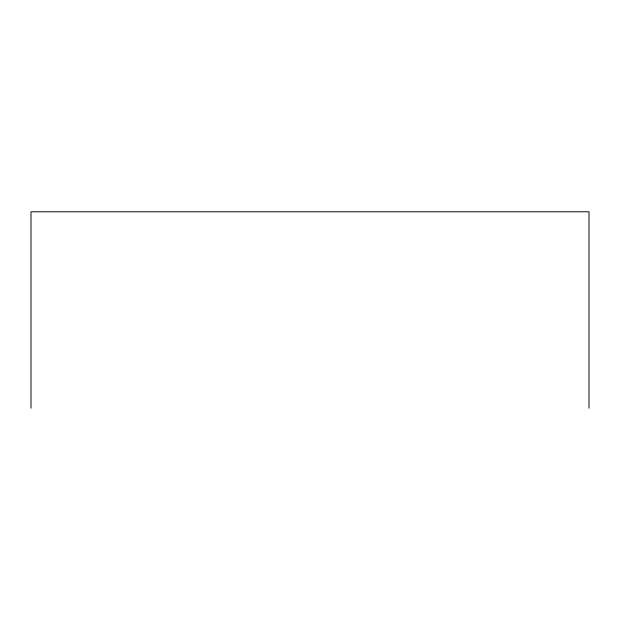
<?xml version="1.0" encoding="UTF-8"?>
<svg xmlns="http://www.w3.org/2000/svg" width="620" height="620" viewBox="0 0 620 620"><rect width="100%" height="100%" fill="white"/><g stroke="black" fill="none" stroke-linecap="round" stroke-linejoin="round"><path stroke-width="0.93" d="M589 408.216L589 211.784L31 211.784L31 408.216"/></g></svg>
